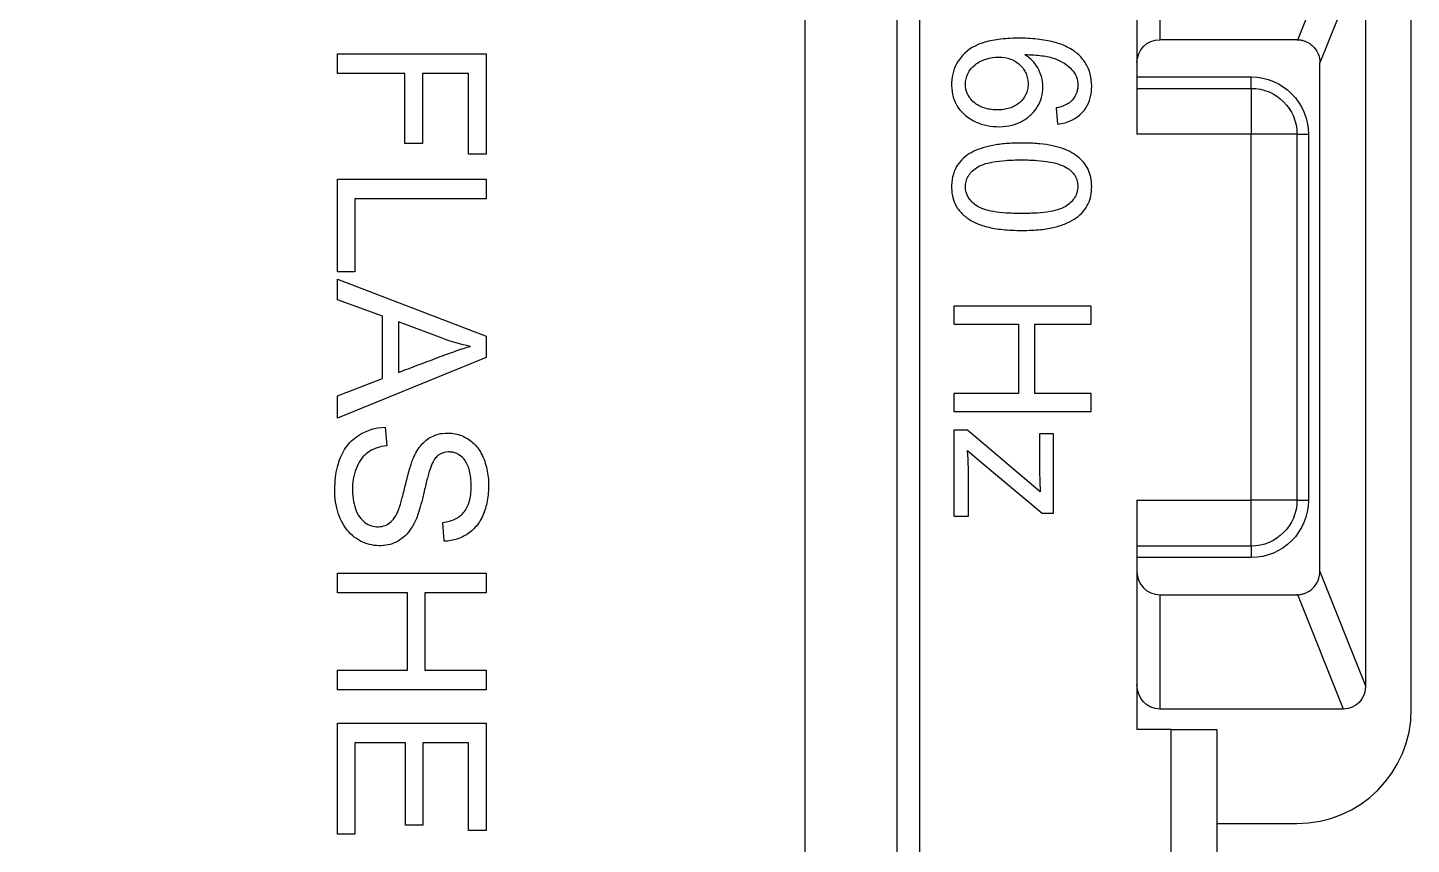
# Model space of a CAD drawing. Header units: inches. Extents: x -8 to 28.4, y -30 to 31.2.
# Drawn here: x 19.088 to 19.693, y 21.133 to 21.49 of the extents above; entities that cross this region are included whole.
import ezdxf

# ---------------------------------------------------------------- set-up
doc = ezdxf.new("R2010")
doc.units = ezdxf.units.IN
doc.header["$MEASUREMENT"] = 0
doc.layers.add('GEOMETRY', color=7, linetype='Continuous')
doc.layers.add('PSYMS', color=7, linetype='Continuous')

# ---------------------------------------------------------------- blocks, each defined once
blk = doc.blocks.new('GFRST15W')
at = {"layer": 'GEOMETRY'}
for p, q in [((1.485, 0.84), (1.485, 3.28)), ((1.485, 0.84), (1.485, 3.28)), ((1.525, 3.28), (1.525, 0.84)), ((1.525, 3.28), (1.525, 0.84)), ((1.535, 2.806), (1.535, 1.06841)), ((1.535, 2.806), (1.535, 1.06841)), ((1.63, 1.71466), (1.63, 1.61466)), ((1.63, 1.71466), (1.63, 1.61466)), ((1.64, 1.70591), (1.64, 1.65591)), ((1.70038, 1.65591), (1.72038, 1.70591)), ((1.75, 1.36341), (1.75, 1.70591)), ((1.73, 1.6958), (1.71, 1.6458)), ((1.73, 1.6958), (1.73, 1.37353)), ((1.7, 1.65591), (1.64, 1.65591)), ((1.28041, 1.64972), (1.34541, 1.64972)), ((1.28041, 1.64112), (1.28041, 1.64972)), ((1.28041, 1.64972), (1.34541, 1.64972)), ((1.28041, 1.64112), (1.28041, 1.64972)), ((1.34541, 1.64972), (1.34541, 1.60587)), ((1.34541, 1.64972), (1.34541, 1.60587)), ((1.71, 1.6458), (1.71, 1.64591)), ((1.71, 1.42353), (1.71, 1.6458)), ((1.30994, 1.64112), (1.28041, 1.64112)), ((1.30994, 1.64112), (1.28041, 1.64112)), ((1.30994, 1.61061), (1.30994, 1.64112)), ((1.30994, 1.61061), (1.30994, 1.64112)), ((1.31761, 1.64112), (1.31761, 1.61061)), ((1.33774, 1.64112), (1.31761, 1.64112)), ((1.31761, 1.64112), (1.31761, 1.61061)), ((1.33774, 1.64112), (1.31761, 1.64112)), ((1.33774, 1.60587), (1.33774, 1.64112)), ((1.33774, 1.60587), (1.33774, 1.64112)), ((1.63, 1.63966), (1.68, 1.63966)), ((1.63, 1.63966), (1.68, 1.63966)), ((1.68, 1.63466), (1.68, 1.63966)), ((1.68, 1.63466), (1.68, 1.63966)), ((1.63, 1.63466), (1.68, 1.63466)), ((1.63, 1.63466), (1.68, 1.63466)), ((1.68, 1.63466), (1.68, 1.61466)), ((1.68, 1.63466), (1.68, 1.61466)), ((1.59473, 1.6261), (1.59531, 1.61896)), ((1.59473, 1.6261), (1.59531, 1.61896)), ((1.31761, 1.61061), (1.30994, 1.61061)), ((1.31761, 1.61061), (1.30994, 1.61061)), ((1.68, 1.61466), (1.63, 1.61466)), ((1.68, 1.61466), (1.63, 1.61466)), ((1.7, 1.61466), (1.68, 1.61466)), ((1.68, 1.45466), (1.68, 1.61466)), ((1.7, 1.61466), (1.68, 1.61466)), ((1.68, 1.45466), (1.68, 1.61466)), ((1.7, 1.61466), (1.7, 1.45466)), ((1.7, 1.61466), (1.705, 1.61466)), ((1.7, 1.61466), (1.7, 1.45466)), ((1.7, 1.61466), (1.705, 1.61466)), ((1.705, 1.61466), (1.705, 1.45466)), ((1.705, 1.61466), (1.705, 1.45466)), ((1.34541, 1.60587), (1.33774, 1.60587)), ((1.34541, 1.60587), (1.33774, 1.60587)), ((1.28041, 1.59505), (1.34541, 1.59505)), ((1.28041, 1.55442), (1.28041, 1.59505)), ((1.28041, 1.59505), (1.34541, 1.59505)), ((1.28041, 1.55442), (1.28041, 1.59505)), ((1.34541, 1.59505), (1.34541, 1.58645)), ((1.34541, 1.59505), (1.34541, 1.58645)), ((1.28807, 1.58645), (1.28807, 1.55442)), ((1.34541, 1.58645), (1.28807, 1.58645)), ((1.28807, 1.58645), (1.28807, 1.55442)), ((1.34541, 1.58645), (1.28807, 1.58645)), ((1.28807, 1.55442), (1.28041, 1.55442)), ((1.28807, 1.55442), (1.28041, 1.55442)), ((1.28041, 1.55133), (1.34541, 1.52637)), ((1.28041, 1.5422), (1.28041, 1.55133)), ((1.28041, 1.55133), (1.34541, 1.52637)), ((1.28041, 1.5422), (1.28041, 1.55133)), ((1.3001, 1.53505), (1.28041, 1.5422)), ((1.3001, 1.53505), (1.28041, 1.5422)), ((1.55, 1.53943), (1.55, 1.53168)), ((1.61, 1.53943), (1.55, 1.53943)), ((1.55, 1.53943), (1.55, 1.53168)), ((1.61, 1.53943), (1.55, 1.53943)), ((1.61, 1.53168), (1.61, 1.53943)), ((1.61, 1.53168), (1.61, 1.53943)), ((1.3001, 1.50788), (1.3001, 1.53505)), ((1.3001, 1.50788), (1.3001, 1.53505)), ((1.3071, 1.53257), (1.3071, 1.51054)), ((1.32617, 1.52544), (1.3071, 1.53257)), ((1.3071, 1.53257), (1.3071, 1.51054)), ((1.32617, 1.52544), (1.3071, 1.53257)), ((1.55, 1.53168), (1.57827, 1.53168)), ((1.55, 1.53168), (1.57827, 1.53168)), ((1.57827, 1.53168), (1.57827, 1.50126)), ((1.57827, 1.53168), (1.57827, 1.50126)), ((1.58536, 1.53168), (1.61, 1.53168)), ((1.58536, 1.50126), (1.58536, 1.53168)), ((1.58536, 1.53168), (1.61, 1.53168)), ((1.58536, 1.50126), (1.58536, 1.53168)), ((1.34541, 1.52637), (1.34541, 1.51709)), ((1.34541, 1.52637), (1.34541, 1.51709)), ((1.34541, 1.51709), (1.28041, 1.4905)), ((1.34541, 1.51709), (1.28041, 1.4905)), ((1.28041, 1.5003), (1.3001, 1.50788)), ((1.28041, 1.5003), (1.3001, 1.50788)), ((1.55, 1.50126), (1.55, 1.49351)), ((1.57827, 1.50126), (1.55, 1.50126)), ((1.55, 1.50126), (1.55, 1.49351)), ((1.57827, 1.50126), (1.55, 1.50126)), ((1.61, 1.50126), (1.58536, 1.50126)), ((1.61, 1.50126), (1.58536, 1.50126)), ((1.61, 1.49351), (1.61, 1.50126)), ((1.61, 1.49351), (1.61, 1.50126)), ((1.28041, 1.4905), (1.28041, 1.5003)), ((1.28041, 1.4905), (1.28041, 1.5003)), ((1.55, 1.49351), (1.61, 1.49351)), ((1.55, 1.49351), (1.61, 1.49351)), ((1.30129, 1.48656), (1.30201, 1.47845)), ((1.30129, 1.48656), (1.30201, 1.47845)), ((1.55, 1.48532), (1.55, 1.44779)), ((1.55597, 1.48532), (1.55, 1.48532)), ((1.55, 1.48532), (1.55, 1.44779)), ((1.55597, 1.48532), (1.55, 1.48532)), ((1.58773, 1.45833), (1.55597, 1.48532)), ((1.58773, 1.45833), (1.55597, 1.48532)), ((1.59347, 1.48373), (1.58748, 1.48373)), ((1.59347, 1.48373), (1.58748, 1.48373)), ((1.59347, 1.44906), (1.59347, 1.48373)), ((1.59347, 1.44906), (1.59347, 1.48373)), ((1.55597, 1.47645), (1.56101, 1.47202)), ((1.55597, 1.47645), (1.56101, 1.47202)), ((1.56101, 1.47202), (1.58859, 1.44906)), ((1.56101, 1.47202), (1.58859, 1.44906)), ((1.63, 1.45466), (1.68, 1.45466)), ((1.63, 1.45466), (1.63, 1.35457)), ((1.63, 1.45466), (1.68, 1.45466)), ((1.63, 1.45466), (1.63, 1.35457)), ((1.7, 1.45466), (1.68, 1.45466)), ((1.68, 1.43466), (1.68, 1.45466)), ((1.7, 1.45466), (1.68, 1.45466)), ((1.68, 1.43466), (1.68, 1.45466)), ((1.7, 1.45466), (1.705, 1.45466)), ((1.7, 1.45466), (1.705, 1.45466)), ((1.55, 1.44779), (1.55634, 1.44779)), ((1.55, 1.44779), (1.55634, 1.44779)), ((1.58859, 1.44906), (1.59347, 1.44906)), ((1.58859, 1.44906), (1.59347, 1.44906)), ((1.3271, 1.43676), (1.32647, 1.44501)), ((1.3271, 1.43676), (1.32647, 1.44501)), ((1.68, 1.43466), (1.63, 1.43466)), ((1.68, 1.43466), (1.63, 1.43466)), ((1.68, 1.43466), (1.68, 1.42966)), ((1.68, 1.43466), (1.68, 1.42966)), ((1.68, 1.42966), (1.63, 1.42966)), ((1.68, 1.42966), (1.63, 1.42966)), ((1.28041, 1.42281), (1.34541, 1.42281)), ((1.28041, 1.4142), (1.28041, 1.42281)), ((1.28041, 1.42281), (1.34541, 1.42281)), ((1.28041, 1.4142), (1.28041, 1.42281)), ((1.34541, 1.42281), (1.34541, 1.4142)), ((1.34541, 1.42281), (1.34541, 1.4142)), ((1.71, 1.42353), (1.73, 1.37353)), ((1.71, 1.42341), (1.71, 1.42353)), ((1.31104, 1.4142), (1.28041, 1.4142)), ((1.31104, 1.4142), (1.28041, 1.4142)), ((1.31104, 1.38042), (1.31104, 1.4142)), ((1.31104, 1.38042), (1.31104, 1.4142)), ((1.31872, 1.4142), (1.31872, 1.38042)), ((1.34541, 1.4142), (1.31872, 1.4142)), ((1.31872, 1.4142), (1.31872, 1.38042)), ((1.34541, 1.4142), (1.31872, 1.4142)), ((1.64, 1.41341), (1.64, 1.36341)), ((1.64, 1.41341), (1.7, 1.41341)), ((1.72038, 1.36341), (1.70038, 1.41342)), ((1.28041, 1.38042), (1.31104, 1.38042)), ((1.28041, 1.37181), (1.28041, 1.38042)), ((1.28041, 1.38042), (1.31104, 1.38042)), ((1.28041, 1.37181), (1.28041, 1.38042)), ((1.31872, 1.38042), (1.34541, 1.38042)), ((1.31872, 1.38042), (1.34541, 1.38042)), ((1.34541, 1.38042), (1.34541, 1.37181)), ((1.34541, 1.38042), (1.34541, 1.37181)), ((1.34541, 1.37181), (1.28041, 1.37181)), ((1.34541, 1.37181), (1.28041, 1.37181)), ((1.72038, 1.36341), (1.64, 1.36341)), ((1.28041, 1.35731), (1.34541, 1.35731)), ((1.28041, 1.30881), (1.28041, 1.35731)), ((1.28041, 1.35731), (1.34541, 1.35731)), ((1.28041, 1.30881), (1.28041, 1.35731)), ((1.34541, 1.35731), (1.34541, 1.31032)), ((1.34541, 1.35731), (1.34541, 1.31032)), ((1.645, 1.35457), (1.63, 1.35457)), ((1.645, 1.35457), (1.63, 1.35457)), ((1.645, 1.35457), (1.665, 1.35457)), ((1.645, 1.29927), (1.645, 1.35457)), ((1.645, 1.35457), (1.665, 1.35457)), ((1.645, 1.29927), (1.645, 1.35457)), ((1.665, 1.35457), (1.665, 1.29927)), ((1.665, 1.35457), (1.665, 1.29927)), ((1.28807, 1.34871), (1.28807, 1.30881)), ((1.31021, 1.34871), (1.28807, 1.34871)), ((1.28807, 1.34871), (1.28807, 1.30881)), ((1.31021, 1.34871), (1.28807, 1.34871)), ((1.31021, 1.31275), (1.31021, 1.34871)), ((1.31021, 1.31275), (1.31021, 1.34871)), ((1.31782, 1.34871), (1.31782, 1.31275)), ((1.33774, 1.34871), (1.31782, 1.34871)), ((1.31782, 1.34871), (1.31782, 1.31275)), ((1.33774, 1.34871), (1.31782, 1.34871)), ((1.33774, 1.31032), (1.33774, 1.34871)), ((1.33774, 1.31032), (1.33774, 1.34871)), ((1.665, 1.31341), (1.7, 1.31341)), ((1.28807, 1.30881), (1.28041, 1.30881)), ((1.28807, 1.30881), (1.28041, 1.30881)), ((1.31782, 1.31275), (1.31021, 1.31275)), ((1.31782, 1.31275), (1.31021, 1.31275)), ((1.34541, 1.31032), (1.33774, 1.31032)), ((1.34541, 1.31032), (1.33774, 1.31032))]:
    blk.add_line(p, q, dxfattribs=at)
at = {"layer": 'GEOMETRY', "extrusion": (0, 0, -1)}
for centre, radius, start, end in [((-1.085, 1.81575), 0.16, 180, 270), ((-1.085, 1.81575), 0.16, 180, 270), ((-1.64, 1.64591), 0.01, 0, 90), ((-1.7, 1.64591), 0.01, 90, 92.15554), ((-1.68, 1.61466), 0.025, 90, 180), ((-1.68, 1.61466), 0.025, 90, 180), ((-1.68, 1.61466), 0.02, 90, 180), ((-1.68, 1.61466), 0.02, 90, 180), ((-1.68, 1.45466), 0.025, 180, 270), ((-1.68, 1.45466), 0.02, 180, 270), ((-1.68, 1.45466), 0.025, 180, 270), ((-1.68, 1.45466), 0.02, 180, 270), ((-1.7, 1.42341), 0.01, 267.84446, 270)]:
    blk.add_arc(centre, radius, start, end, dxfattribs=at)
at = {"layer": 'GEOMETRY'}
for centre, radius, start, end in [((1.64, 1.42341), 0.01, 180, 270), ((1.7, 1.36341), 0.05, 270, 0)]:
    blk.add_arc(centre, radius, start, end, dxfattribs=at)
blk.add_ellipse((0.68656, 2.69059), major_axis=(0.91834, -1.06768), ratio=0.102754, start_param=6.21511, end_param=6.296399, dxfattribs=at)
blk.add_ellipse((0.68656, 2.69059), major_axis=(0.91834, -1.06768), ratio=0.102754, start_param=6.21511, end_param=6.296399, dxfattribs=at)
at = {"layer": 'GEOMETRY', "extrusion": (0, 0, -1)}
for centre, major_axis, ratio, start_param, end_param in [((1.38504, 1.78151), (0.0441, 0.26002), 0.556855, 3.157954, 3.245411), ((1.38504, 1.78151), (0.0441, 0.26002), 0.556855, 3.157954, 3.245411), ((1.64, 1.37403), (0, -0.01062), 0.941742, 0, 1.570796), ((1.7199, 1.37403), (0.00398, -0.00995), 0.933333, 5.117281, 6.640494)]:
    blk.add_ellipse(centre, major_axis=major_axis, ratio=ratio, start_param=start_param, end_param=end_param, dxfattribs=at)
at = {"layer": 'GEOMETRY'}
for points, knots in [([(1.60627, 1.62425), (1.60841, 1.62663), (1.61033, 1.63097), (1.61028, 1.63852), (1.60901, 1.64337), (1.6065, 1.64756), (1.60273, 1.65108), (1.59768, 1.65377), (1.5913, 1.6556), (1.58491, 1.6564), (1.5791, 1.65661), (1.57302, 1.65652), (1.56659, 1.65578), (1.55819, 1.65332), (1.55295, 1.64881), (1.54995, 1.64324), (1.54888, 1.63849), (1.54897, 1.63315), (1.55086, 1.62692), (1.55527, 1.62192), (1.5619, 1.61888), (1.56716, 1.61781), (1.57286, 1.61793), (1.57772, 1.61913), (1.58193, 1.62141), (1.58665, 1.62593), (1.58896, 1.63122), (1.58898, 1.63756), (1.5877, 1.64204), (1.58511, 1.64622), (1.58249, 1.64843), (1.58094, 1.64942)], [0, 0, 0, 0, 0.0625, 0.09375, 0.125, 0.15625, 0.1875, 0.21875, 0.25, 0.28125, 0.296875, 0.3125, 0.34375, 0.375, 0.4375, 0.46875, 0.5, 0.53125, 0.5625, 0.625, 0.65625, 0.6875, 0.71875, 0.75, 0.78125, 0.8125, 0.875, 0.90625, 0.9375, 0.96875, 1, 1, 1, 1]), ([(1.60627, 1.62425), (1.60841, 1.62663), (1.61033, 1.63097), (1.61028, 1.63852), (1.60901, 1.64337), (1.6065, 1.64756), (1.60273, 1.65108), (1.59768, 1.65377), (1.5913, 1.6556), (1.58491, 1.6564), (1.5791, 1.65661), (1.57302, 1.65652), (1.56659, 1.65578), (1.55819, 1.65332), (1.55295, 1.64881), (1.54995, 1.64324), (1.54888, 1.63849), (1.54897, 1.63315), (1.55086, 1.62692), (1.55527, 1.62192), (1.5619, 1.61888), (1.56716, 1.61781), (1.57286, 1.61793), (1.57772, 1.61913), (1.58193, 1.62141), (1.58665, 1.62593), (1.58896, 1.63122), (1.58898, 1.63756), (1.5877, 1.64204), (1.58511, 1.64622), (1.58249, 1.64843), (1.58094, 1.64942)], [0, 0, 0, 0, 0.0625, 0.09375, 0.125, 0.15625, 0.1875, 0.21875, 0.25, 0.28125, 0.296875, 0.3125, 0.34375, 0.375, 0.4375, 0.46875, 0.5, 0.53125, 0.5625, 0.625, 0.65625, 0.6875, 0.71875, 0.75, 0.78125, 0.8125, 0.875, 0.90625, 0.9375, 0.96875, 1, 1, 1, 1]), ([(1.70038, 1.65591), (1.70089, 1.65589), (1.7014, 1.65583), (1.70233, 1.65565), (1.70286, 1.65551), (1.70367, 1.65522), (1.70411, 1.65504), (1.70593, 1.65413), (1.7074, 1.65283), (1.70879, 1.65076), (1.70921, 1.64992), (1.70979, 1.64816), (1.70995, 1.64724), (1.71, 1.64623), (1.71, 1.64608), (1.71, 1.64591)], [-0.64642672, -0.64642672, -0.64642672, -0.64642672, -0.64272805, -0.64272805, -0.639214, -0.639214, -0.63619244, -0.63619244, -0.6237117, -0.6237117, -0.61717354, -0.61717354, -0.61063537, -0.61063537, -0.60947824, -0.60947824, -0.60947824, -0.60947824]), ([(1.5588, 1.62854), (1.55752, 1.62966), (1.55561, 1.6321), (1.5544, 1.63802), (1.5572, 1.64431), (1.56398, 1.64777), (1.56968, 1.6486), (1.57497, 1.64771), (1.57765, 1.64603), (1.57883, 1.64491)], [0, 0, 0, 0, 0.125, 0.25, 0.5, 0.625, 0.75, 0.875, 1, 1, 1, 1]), ([(1.5588, 1.62854), (1.55752, 1.62966), (1.55561, 1.6321), (1.5544, 1.63802), (1.5572, 1.64431), (1.56398, 1.64777), (1.56968, 1.6486), (1.57497, 1.64771), (1.57765, 1.64603), (1.57883, 1.64491)], [0, 0, 0, 0, 0.125, 0.25, 0.5, 0.625, 0.75, 0.875, 1, 1, 1, 1]), ([(1.57883, 1.64491), (1.58004, 1.64376), (1.5814, 1.64184), (1.58229, 1.63893), (1.58249, 1.63649), (1.58224, 1.6341), (1.58129, 1.63127), (1.57893, 1.62815), (1.57527, 1.6261), (1.57173, 1.62536), (1.56863, 1.6252), (1.56565, 1.62544), (1.56216, 1.62627), (1.56001, 1.62748), (1.5588, 1.62854)], [0, 0, 0, 0, 0.125, 0.1875, 0.25, 0.3125, 0.375, 0.5, 0.625, 0.6875, 0.75, 0.8125, 0.875, 1, 1, 1, 1]), ([(1.57883, 1.64491), (1.58004, 1.64376), (1.5814, 1.64184), (1.58229, 1.63893), (1.58249, 1.63649), (1.58224, 1.6341), (1.58129, 1.63127), (1.57893, 1.62815), (1.57527, 1.6261), (1.57173, 1.62536), (1.56863, 1.6252), (1.56565, 1.62544), (1.56216, 1.62627), (1.56001, 1.62748), (1.5588, 1.62854)], [0, 0, 0, 0, 0.125, 0.1875, 0.25, 0.3125, 0.375, 0.5, 0.625, 0.6875, 0.75, 0.8125, 0.875, 1, 1, 1, 1]), ([(1.6083, 1.58343), (1.60888, 1.58449), (1.60979, 1.58677), (1.61036, 1.59071), (1.61014, 1.59496), (1.60883, 1.59977), (1.60514, 1.60464), (1.59815, 1.60863), (1.58988, 1.61038), (1.5824, 1.61078), (1.57764, 1.61077), (1.57322, 1.61059), (1.56819, 1.61006), (1.56126, 1.60852), (1.55729, 1.6066), (1.5552, 1.60499)], [0, 0, 0, 0, 0.0625, 0.125, 0.1875, 0.25, 0.375, 0.5, 0.625, 0.6875, 0.71875, 0.75, 0.8125, 0.875, 1, 1, 1, 1]), ([(1.6083, 1.58343), (1.60888, 1.58449), (1.60979, 1.58677), (1.61036, 1.59071), (1.61014, 1.59496), (1.60883, 1.59977), (1.60514, 1.60464), (1.59815, 1.60863), (1.58988, 1.61038), (1.5824, 1.61078), (1.57764, 1.61077), (1.57322, 1.61059), (1.56819, 1.61006), (1.56126, 1.60852), (1.55729, 1.6066), (1.5552, 1.60499)], [0, 0, 0, 0, 0.0625, 0.125, 0.1875, 0.25, 0.375, 0.5, 0.625, 0.6875, 0.71875, 0.75, 0.8125, 0.875, 1, 1, 1, 1]), ([(1.5552, 1.60499), (1.55251, 1.60291), (1.54979, 1.59904), (1.54889, 1.59312), (1.54903, 1.58947), (1.54959, 1.58619), (1.5511, 1.58255), (1.55422, 1.57902), (1.5584, 1.57622), (1.5636, 1.57419), (1.56912, 1.57316), (1.57429, 1.57271), (1.57858, 1.57257), (1.58309, 1.57262), (1.58829, 1.57291), (1.5936, 1.57371), (1.59847, 1.5753), (1.6027, 1.57737), (1.60601, 1.58002), (1.60763, 1.58222), (1.6083, 1.58343)], [0, 0, 0, 0, 0.125, 0.1875, 0.21875, 0.25, 0.3125, 0.375, 0.4375, 0.5, 0.5625, 0.59375, 0.625, 0.65625, 0.6875, 0.75, 0.8125, 0.875, 0.9375, 1, 1, 1, 1]), ([(1.5552, 1.60499), (1.55251, 1.60291), (1.54979, 1.59904), (1.54889, 1.59312), (1.54903, 1.58947), (1.54959, 1.58619), (1.5511, 1.58255), (1.55422, 1.57902), (1.5584, 1.57622), (1.5636, 1.57419), (1.56912, 1.57316), (1.57429, 1.57271), (1.57858, 1.57257), (1.58309, 1.57262), (1.58829, 1.57291), (1.5936, 1.57371), (1.59847, 1.5753), (1.6027, 1.57737), (1.60601, 1.58002), (1.60763, 1.58222), (1.6083, 1.58343)], [0, 0, 0, 0, 0.125, 0.1875, 0.21875, 0.25, 0.3125, 0.375, 0.4375, 0.5, 0.5625, 0.59375, 0.625, 0.65625, 0.6875, 0.75, 0.8125, 0.875, 0.9375, 1, 1, 1, 1]), ([(1.55995, 1.58337), (1.55831, 1.58448), (1.55587, 1.58695), (1.55484, 1.59081), (1.55522, 1.59405), (1.55611, 1.59621), (1.55764, 1.5982), (1.5597, 1.60001), (1.56266, 1.60153), (1.56695, 1.60259), (1.57156, 1.60313), (1.57584, 1.60335), (1.57944, 1.60341), (1.58308, 1.60335), (1.58743, 1.60312), (1.59218, 1.60254), (1.5967, 1.60138), (1.59893, 1.60029), (1.59985, 1.59967)], [0, 0, 0, 0, 0.125, 0.25, 0.3125, 0.375, 0.4375, 0.5, 0.5625, 0.625, 0.6875, 0.71875, 0.75, 0.78125, 0.8125, 0.875, 0.9375, 1, 1, 1, 1]), ([(1.55995, 1.58337), (1.55831, 1.58448), (1.55587, 1.58695), (1.55484, 1.59081), (1.55522, 1.59405), (1.55611, 1.59621), (1.55764, 1.5982), (1.5597, 1.60001), (1.56266, 1.60153), (1.56695, 1.60259), (1.57156, 1.60313), (1.57584, 1.60335), (1.57944, 1.60341), (1.58308, 1.60335), (1.58743, 1.60312), (1.59218, 1.60254), (1.5967, 1.60138), (1.59893, 1.60029), (1.59985, 1.59967)], [0, 0, 0, 0, 0.125, 0.25, 0.3125, 0.375, 0.4375, 0.5, 0.5625, 0.625, 0.6875, 0.71875, 0.75, 0.78125, 0.8125, 0.875, 0.9375, 1, 1, 1, 1]), ([(1.59985, 1.59967), (1.6013, 1.59867), (1.60292, 1.59692), (1.60399, 1.5941), (1.60425, 1.59166), (1.60392, 1.58923), (1.603, 1.58706), (1.60145, 1.58509), (1.59939, 1.58329), (1.5964, 1.5818), (1.5921, 1.58076), (1.58749, 1.58023), (1.58321, 1.58002), (1.57961, 1.57996), (1.57601, 1.58002), (1.57173, 1.58023), (1.56711, 1.58076), (1.56281, 1.58182), (1.56077, 1.58281), (1.55995, 1.58337)], [0, 0, 0, 0, 0.125, 0.1875, 0.25, 0.3125, 0.375, 0.4375, 0.5, 0.5625, 0.625, 0.6875, 0.71875, 0.75, 0.78125, 0.8125, 0.875, 0.9375, 1, 1, 1, 1]), ([(1.59985, 1.59967), (1.6013, 1.59867), (1.60292, 1.59692), (1.60399, 1.5941), (1.60425, 1.59166), (1.60392, 1.58923), (1.603, 1.58706), (1.60145, 1.58509), (1.59939, 1.58329), (1.5964, 1.5818), (1.5921, 1.58076), (1.58749, 1.58023), (1.58321, 1.58002), (1.57961, 1.57996), (1.57601, 1.58002), (1.57173, 1.58023), (1.56711, 1.58076), (1.56281, 1.58182), (1.56077, 1.58281), (1.55995, 1.58337)], [0, 0, 0, 0, 0.125, 0.1875, 0.25, 0.3125, 0.375, 0.4375, 0.5, 0.5625, 0.625, 0.6875, 0.71875, 0.75, 0.78125, 0.8125, 0.875, 0.9375, 1, 1, 1, 1]), ([(1.3071, 1.51054), (1.30996, 1.51162), (1.31569, 1.51378), (1.3229, 1.5165), (1.32856, 1.51862), (1.33356, 1.52039), (1.33673, 1.52141), (1.33857, 1.52193)], [0, 0, 0, 0, 0.25, 0.5, 0.625, 0.75, 1, 1, 1, 1]), ([(1.3071, 1.51054), (1.30996, 1.51162), (1.31569, 1.51378), (1.3229, 1.5165), (1.32856, 1.51862), (1.33356, 1.52039), (1.33673, 1.52141), (1.33857, 1.52193)], [0, 0, 0, 0, 0.25, 0.5, 0.625, 0.75, 1, 1, 1, 1]), ([(1.32647, 1.44501), (1.32859, 1.44524), (1.3323, 1.44627), (1.33627, 1.44947), (1.33819, 1.45369), (1.33889, 1.45798), (1.33899, 1.46185), (1.33872, 1.46535), (1.33791, 1.46928), (1.33593, 1.47287), (1.33324, 1.47491), (1.33087, 1.4757), (1.32822, 1.4759), (1.32582, 1.47527), (1.32387, 1.47383), (1.3226, 1.47234), (1.32127, 1.46938), (1.32016, 1.46584), (1.31926, 1.46237), (1.31834, 1.45832), (1.31683, 1.45209), (1.3153, 1.44721), (1.31393, 1.44442), (1.31237, 1.44174), (1.31016, 1.43904), (1.30601, 1.43594), (1.30101, 1.43459), (1.2954, 1.43497), (1.29152, 1.43622), (1.28772, 1.43845), (1.28354, 1.44254), (1.28063, 1.44845), (1.27933, 1.45513), (1.27923, 1.46077), (1.27967, 1.46587), (1.28093, 1.4719), (1.28377, 1.47801), (1.28743, 1.48156), (1.2896, 1.48299)], [0, 0, 0, 0, 0.03125, 0.0625, 0.09375, 0.109375, 0.125, 0.140625, 0.15625, 0.1875, 0.21875, 0.234375, 0.25, 0.28125, 0.296875, 0.3125, 0.328125, 0.34375, 0.351562, 0.359375, 0.375, 0.40625, 0.421875, 0.4375, 0.46875, 0.5, 0.5625, 0.59375, 0.625, 0.65625, 0.6875, 0.75, 0.78125, 0.8125, 0.84375, 0.875, 0.9375, 1, 1, 1, 1]), ([(1.32647, 1.44501), (1.32859, 1.44524), (1.3323, 1.44627), (1.33627, 1.44947), (1.33819, 1.45369), (1.33889, 1.45798), (1.33899, 1.46185), (1.33872, 1.46535), (1.33791, 1.46928), (1.33593, 1.47287), (1.33324, 1.47491), (1.33087, 1.4757), (1.32822, 1.4759), (1.32582, 1.47527), (1.32387, 1.47383), (1.3226, 1.47234), (1.32127, 1.46938), (1.32016, 1.46584), (1.31926, 1.46237), (1.31834, 1.45832), (1.31683, 1.45209), (1.3153, 1.44721), (1.31393, 1.44442), (1.31237, 1.44174), (1.31016, 1.43904), (1.30601, 1.43594), (1.30101, 1.43459), (1.2954, 1.43497), (1.29152, 1.43622), (1.28772, 1.43845), (1.28354, 1.44254), (1.28063, 1.44845), (1.27933, 1.45513), (1.27923, 1.46077), (1.27967, 1.46587), (1.28093, 1.4719), (1.28377, 1.47801), (1.28743, 1.48156), (1.2896, 1.48299)], [0, 0, 0, 0, 0.03125, 0.0625, 0.09375, 0.109375, 0.125, 0.140625, 0.15625, 0.1875, 0.21875, 0.234375, 0.25, 0.28125, 0.296875, 0.3125, 0.328125, 0.34375, 0.351562, 0.359375, 0.375, 0.40625, 0.421875, 0.4375, 0.46875, 0.5, 0.5625, 0.59375, 0.625, 0.65625, 0.6875, 0.75, 0.78125, 0.8125, 0.84375, 0.875, 0.9375, 1, 1, 1, 1]), ([(1.30723, 1.45073), (1.30752, 1.45147), (1.30823, 1.45372), (1.30945, 1.4583), (1.31065, 1.46334), (1.31154, 1.46679), (1.31241, 1.46972), (1.31325, 1.47219), (1.31408, 1.47417), (1.31516, 1.47615), (1.31666, 1.47839), (1.31869, 1.48054), (1.32177, 1.48274), (1.3261, 1.48422), (1.33203, 1.48406), (1.33741, 1.48191), (1.34206, 1.47789), (1.34508, 1.47187), (1.34662, 1.46485), (1.34655, 1.45689), (1.34511, 1.45011), (1.34232, 1.44434), (1.33822, 1.44018), (1.33301, 1.43752), (1.32915, 1.43684), (1.3271, 1.43676)], [0, 0, 0, 0, 0.03125, 0.0625, 0.078125, 0.09375, 0.109375, 0.125, 0.140625, 0.15625, 0.1875, 0.21875, 0.25, 0.3125, 0.375, 0.4375, 0.5, 0.5625, 0.625, 0.6875, 0.75, 0.8125, 0.875, 0.9375, 1, 1, 1, 1]), ([(1.30723, 1.45073), (1.30752, 1.45147), (1.30823, 1.45372), (1.30945, 1.4583), (1.31065, 1.46334), (1.31154, 1.46679), (1.31241, 1.46972), (1.31325, 1.47219), (1.31408, 1.47417), (1.31516, 1.47615), (1.31666, 1.47839), (1.31869, 1.48054), (1.32177, 1.48274), (1.3261, 1.48422), (1.33203, 1.48406), (1.33741, 1.48191), (1.34206, 1.47789), (1.34508, 1.47187), (1.34662, 1.46485), (1.34655, 1.45689), (1.34511, 1.45011), (1.34232, 1.44434), (1.33822, 1.44018), (1.33301, 1.43752), (1.32915, 1.43684), (1.3271, 1.43676)], [0, 0, 0, 0, 0.03125, 0.0625, 0.078125, 0.09375, 0.109375, 0.125, 0.140625, 0.15625, 0.1875, 0.21875, 0.25, 0.3125, 0.375, 0.4375, 0.5, 0.5625, 0.625, 0.6875, 0.75, 0.8125, 0.875, 0.9375, 1, 1, 1, 1]), ([(1.58748, 1.48373), (1.58748, 1.47968), (1.58748, 1.47463), (1.58749, 1.46853), (1.58747, 1.46455), (1.5876, 1.46098), (1.58773, 1.45833)], [0, 0, 0, 0, 0.5, 0.625, 0.75, 1, 1, 1, 1]), ([(1.58748, 1.48373), (1.58748, 1.47968), (1.58748, 1.47463), (1.58749, 1.46853), (1.58747, 1.46455), (1.5876, 1.46098), (1.58773, 1.45833)], [0, 0, 0, 0, 0.5, 0.625, 0.75, 1, 1, 1, 1]), ([(1.30201, 1.47845), (1.29899, 1.47809), (1.29523, 1.47692), (1.29165, 1.47392), (1.28941, 1.4706), (1.28775, 1.46629), (1.28696, 1.46163), (1.287, 1.4564), (1.28785, 1.45192), (1.28947, 1.44803), (1.29248, 1.44441), (1.29652, 1.44281), (1.30071, 1.4433), (1.30415, 1.44499), (1.30616, 1.44792), (1.30723, 1.45073)], [0, 0, 0, 0, 0.125, 0.1875, 0.25, 0.3125, 0.375, 0.4375, 0.5, 0.5625, 0.625, 0.75, 0.8125, 0.875, 1, 1, 1, 1]), ([(1.30201, 1.47845), (1.29899, 1.47809), (1.29523, 1.47692), (1.29165, 1.47392), (1.28941, 1.4706), (1.28775, 1.46629), (1.28696, 1.46163), (1.287, 1.4564), (1.28785, 1.45192), (1.28947, 1.44803), (1.29248, 1.44441), (1.29652, 1.44281), (1.30071, 1.4433), (1.30415, 1.44499), (1.30616, 1.44792), (1.30723, 1.45073)], [0, 0, 0, 0, 0.125, 0.1875, 0.25, 0.3125, 0.375, 0.4375, 0.5, 0.5625, 0.625, 0.75, 0.8125, 0.875, 1, 1, 1, 1]), ([(1.70038, 1.41342), (1.70082, 1.41344), (1.70126, 1.41349), (1.70217, 1.41364), (1.70275, 1.41379), (1.70362, 1.41409), (1.70409, 1.41428), (1.70565, 1.41506), (1.70678, 1.41593), (1.70857, 1.41808), (1.70923, 1.41934), (1.70985, 1.42146), (1.71, 1.42248), (1.71, 1.42341)], [0.03272443, 0.03272443, 0.03272443, 0.03272443, 0.03595146, 0.03595146, 0.03977306, 0.03977306, 0.04297367, 0.04297367, 0.05304228, 0.05304228, 0.06311088, 0.06311088, 0.06988859, 0.06988859, 0.06988859, 0.06988859])]:
    blk.add_open_spline(points, degree=3, knots=knots, dxfattribs=at)
for points in [[(1.58094, 1.64942), (1.58374, 1.6494), (1.58873, 1.64908), (1.59439, 1.64777), (1.59845, 1.6457), (1.60166, 1.64302), (1.6038, 1.63978), (1.60442, 1.63575), (1.60361, 1.63184), (1.60206, 1.62976), (1.60104, 1.62881)], [(1.58094, 1.64942), (1.58374, 1.6494), (1.58873, 1.64908), (1.59439, 1.64777), (1.59845, 1.6457), (1.60166, 1.64302), (1.6038, 1.63978), (1.60442, 1.63575), (1.60361, 1.63184), (1.60206, 1.62976), (1.60104, 1.62881)], [(1.60104, 1.62881), (1.59973, 1.62765), (1.59763, 1.62675), (1.59473, 1.6261)], [(1.60104, 1.62881), (1.59973, 1.62765), (1.59763, 1.62675), (1.59473, 1.6261)], [(1.2896, 1.48299), (1.29305, 1.48525), (1.29694, 1.48645), (1.30129, 1.48656)], [(1.2896, 1.48299), (1.29305, 1.48525), (1.29694, 1.48645), (1.30129, 1.48656)], [(1.55634, 1.44779), (1.55634, 1.45246), (1.55632, 1.46184), (1.55638, 1.4711), (1.55597, 1.47645)], [(1.55634, 1.44779), (1.55634, 1.45246), (1.55632, 1.46184), (1.55638, 1.4711), (1.55597, 1.47645)]]:
    blk.add_open_spline(points, degree=3, dxfattribs=at)

msp = doc.modelspace()

# ---------------------------------------------------------------- block references
at = {"layer": 'PSYMS'}
msp.add_blockref('GFRST15W', (17.94282, 19.82899), dxfattribs=at)

doc.saveas('drawing.dxf')
